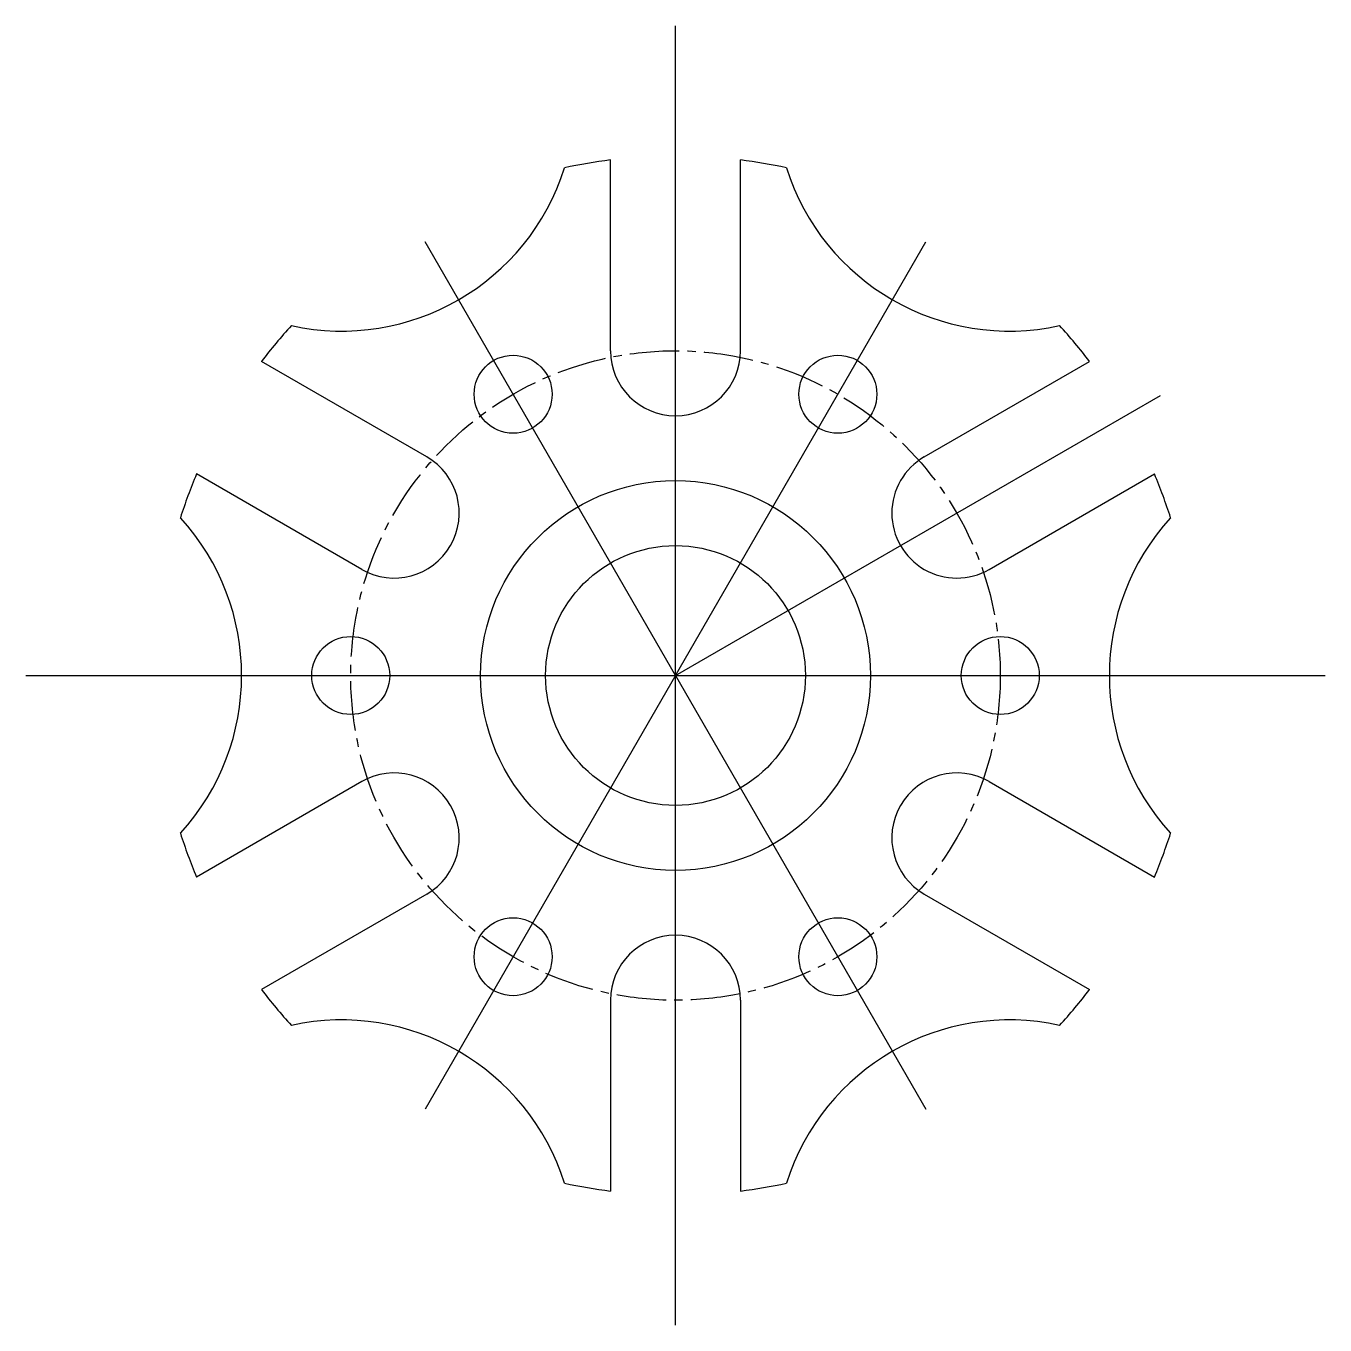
# Model space of a CAD drawing. Header units: millimetres. Extents: x 55 to 555, y 31 to 531.
import ezdxf

# ---------------------------------------------------------------- set-up
doc = ezdxf.new("R2010")
doc.units = ezdxf.units.MM
doc.linetypes.add('CENTER2', pattern=[28.575, 19.05, -3.175, 3.175, -3.175])
doc.layers.add('Center', color=5, linetype='CENTER2', lineweight=25)
doc.layers.add('Part', color=7, linetype='Continuous', lineweight=30)

# ---------------------------------------------------------------- blocks, each defined once
blk = doc.blocks.new('*U1')
at = {"layer": 'Part', "ltscale": 2.5}
for p, q in [((-25, -24.22), (-25, 49.22)), ((25, -24.22), (25, 49.22))]:
    blk.add_line(p, q, dxfattribs=at)
at = {"layer": 'Part'}
blk.add_arc((0, -24.22), 25, 180, 0, dxfattribs=at)
blk = doc.blocks.new('*U2')
at = {"layer": 'Part', "color": 0, "linetype": 'ByBlock', "lineweight": -2, "transparency": 16777216}
blk.add_blockref('*U1', (2509.26, 6259.05), dxfattribs=at)
for p, rotation in [((2380.04, 6184.44), 59.99999999999999), ((2638.49, 6184.44), 299.9999999999999), ((2380.04, 6035.22), 120), ((2638.49, 6035.22), 240), ((2509.26, 5960.62), 180)]:
    blk.add_blockref('*U1', p, dxfattribs=dict(at, rotation=rotation))

msp = doc.modelspace()

# ---------------------------------------------------------------- linework, layer by layer
at = {"ltscale": 2.5}
for p, q in [((305.12, 31.43), (305.12, 531.43)), ((55.12, 281.43), (555.12, 281.43))]:
    msp.add_line(p, q, dxfattribs=at)
for q in [(208.74, 448.38), (401.51, 448.38), (491.78, 389.2), (208.74, 114.49), (401.51, 114.49)]:
    msp.add_line((305.12, 281.43), q)
at = {"layer": 'Center'}
msp.add_circle((305.12, 281.43), 125, dxfattribs=at)
at = {"layer": 'Part', "ltscale": 2.5}
for p, q in [((280.12, 406.43), (280.12, 479.86)), ((330.12, 406.43), (330.12, 479.86))]:
    msp.add_line(p, q, dxfattribs=at)
at = {"layer": 'Part'}
for centre, radius in [((242.62, 389.69), 15), ((242.62, 389.69), 15), ((367.62, 389.69), 15), ((367.62, 389.69), 15), ((305.12, 281.43), 75), ((305.12, 281.43), 50), ((180.12, 281.43), 15), ((180.12, 281.43), 15), ((430.12, 281.43), 15), ((430.12, 281.43), 15), ((242.62, 173.18), 15), ((242.62, 173.18), 15), ((367.62, 173.18), 15), ((367.62, 173.18), 15)]:
    msp.add_circle(centre, radius, dxfattribs=at)
for centre, radius, start, end in [((176.62, 504), 90, 257.5781, 342.4219), ((305.12, 281.43), 200, 97.1808, 102.3283), ((305.12, 281.43), 200, 77.6717, 82.8192), ((433.62, 504), 90, 197.5781, 282.4219), ((305.12, 281.43), 200, 137.6717, 142.8192), ((305.12, 281.43), 200, 37.1808, 42.3283), ((305.12, 406.43), 25, 180, 0), ((305.12, 281.43), 200, 157.1808, 162.3283), ((305.12, 281.43), 200, 17.6717, 22.8192), ((48.12, 281.43), 90, 317.5781, 42.4219), ((562.12, 281.43), 90, 137.5781, 222.4219), ((305.12, 281.43), 200, 197.6717, 202.8192), ((305.12, 281.43), 200, 337.1808, 342.3283), ((305.12, 281.43), 200, 217.1808, 222.3283), ((305.12, 281.43), 200, 317.6717, 322.8192), ((176.62, 58.86), 90, 17.5781, 102.4219), ((433.62, 58.86), 90, 77.5781, 162.4219), ((305.12, 281.43), 200, 257.6717, 262.8192), ((305.12, 281.43), 200, 277.1808, 282.3283)]:
    msp.add_arc(centre, radius, start, end, dxfattribs=at)

# ---------------------------------------------------------------- block references
msp.add_blockref('*U2', (-2204.14, -5828.4), dxfattribs=at)

doc.saveas('drawing.dxf')
